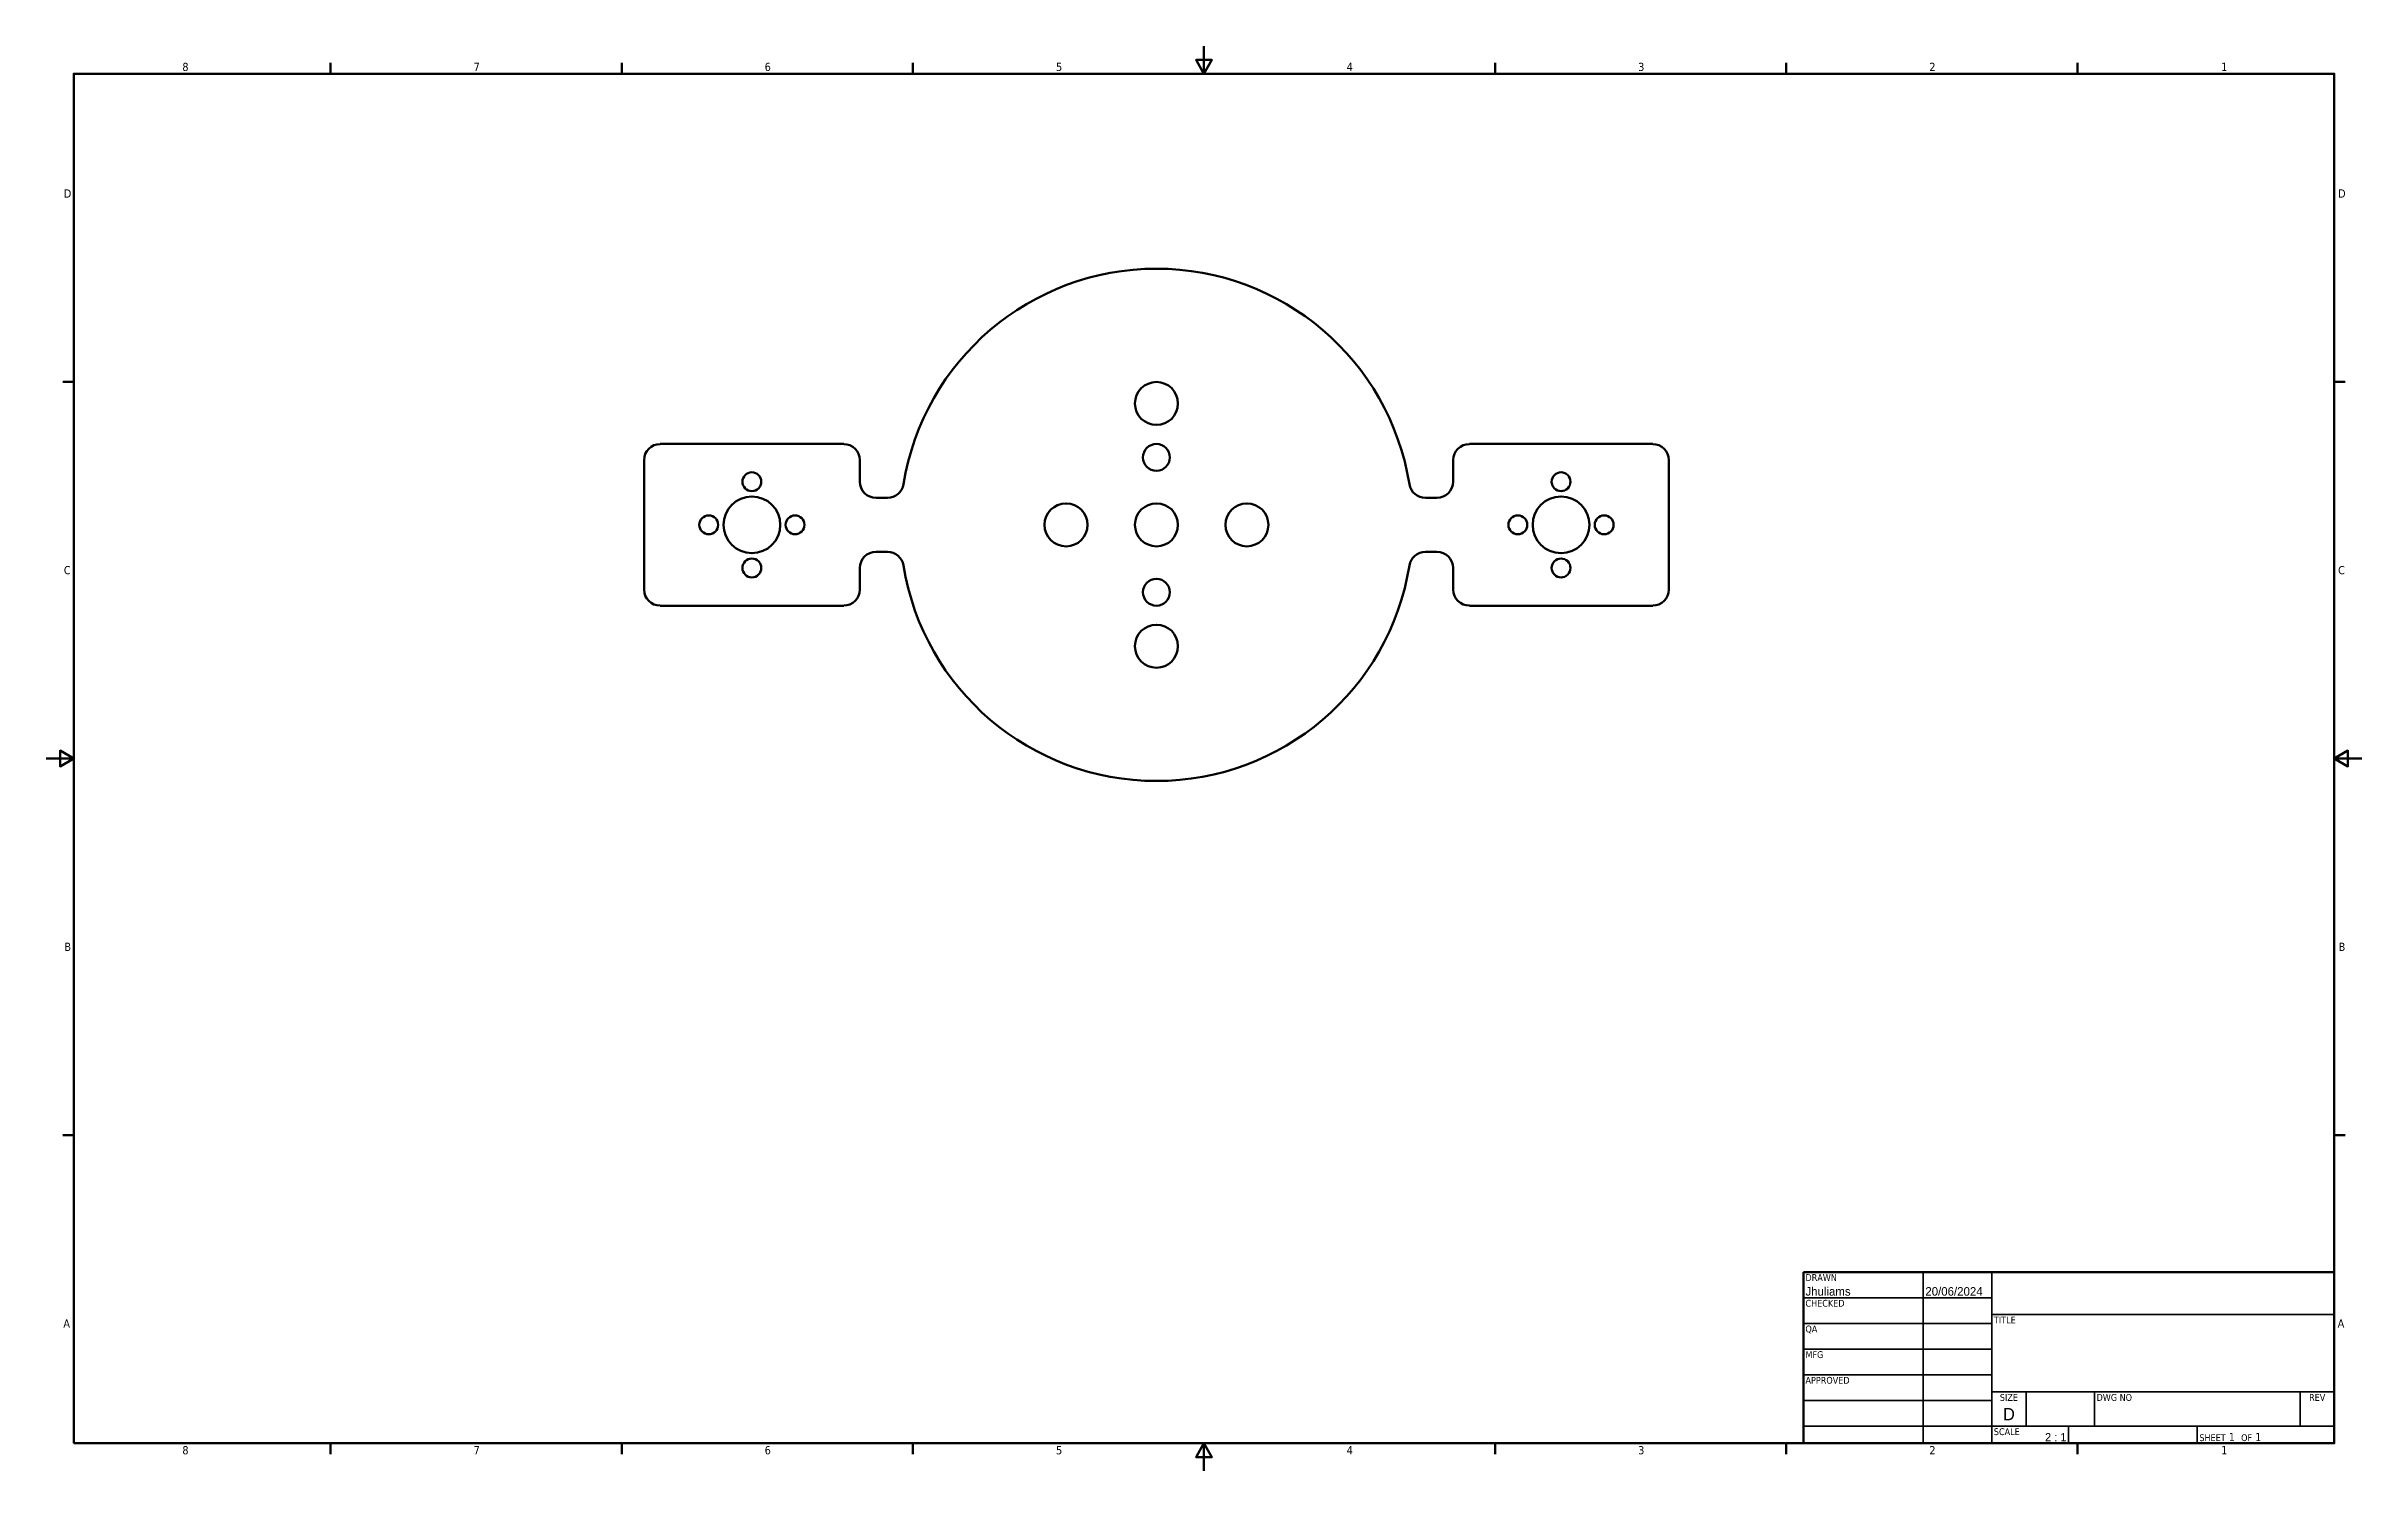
# Paper-space layout 'Sheet_1' of a CAD drawing. Header units: inches. Extents: x 0.1 to 17, y 0.3 to 10.7.
import ezdxf
from ezdxf.enums import TextEntityAlignment as Align

# ---------------------------------------------------------------- set-up
doc = ezdxf.new("R2018")
doc.units = ezdxf.units.IN
doc.header["$LTSCALE"] = 0.5
doc.header["$MEASUREMENT"] = 0
for name, color, linetype, lineweight in [('Border (ANSI)', 7, 'Continuous', 70), ('Title (ANSI)', 7, 'Continuous', 50), ('Visible (ANSI)', 7, 'Continuous', 50)]:
    doc.layers.add(name, color=color, linetype=linetype, lineweight=lineweight)
doc.styles.add('Note Text (ANSI)', font='tahoma.ttf')
doc.styles.add('Text Style30', font='tahoma.ttf')
doc.styles.add('Text Style38', font='tahoma.ttf')
doc.styles.add('Text Style39', font='tahoma.ttf')

# ---------------------------------------------------------------- blocks, each defined once
blk = doc.blocks.new('Borders Default Border')
at = {"layer": 'Border (ANSI)'}
for p, q in [((4.25, 21), (4.25, 21.16)), ((8.5, 21), (8.5, 21.16)), ((12.75, 21), (12.75, 21.16)), ((21.25, 21), (21.25, 21.16)), ((25.5, 21), (25.5, 21.16)), ((29.75, 21), (29.75, 21.16)), ((0.5, 16.5), (0.34, 16.5)), ((33.5, 16.5), (33.66, 16.5)), ((0.5, 5.5), (0.34, 5.5)), ((33.5, 5.5), (33.66, 5.5)), ((4.25, 1), (4.25, 0.84)), ((8.5, 1), (8.5, 0.84)), ((12.75, 1), (12.75, 0.84)), ((21.25, 1), (21.25, 0.84)), ((25.5, 1), (25.5, 0.84)), ((29.75, 1), (29.75, 0.84))]:
    blk.add_line(p, q, dxfattribs=at)
at = {"layer": 'Border (ANSI)', "flags": 128}
for points in [[(17, 21.4), (17, 21), (16.885, 21.2), (17.115, 21.2), (17, 21)], [(0.5, 1), (0.5, 21), (33.5, 21), (33.5, 1), (0.5, 1)], [(0.1, 11), (0.5, 11), (0.3, 11.115), (0.3, 10.885), (0.5, 11)], [(33.9, 11), (33.5, 11), (33.7, 11.115), (33.7, 10.885), (33.5, 11)], [(17, 0.6), (17, 1), (16.885, 0.8), (17.115, 0.8), (17, 1)]]:
    blk.add_lwpolyline(points, dxfattribs=at)
at = {"layer": 'Border (ANSI)', "char_height": 0.12, "attachment_point": 7, "style": 'Note Text (ANSI)'}
for s, insert in [('8', (2.086, 21.037)), ('7', (6.338, 21.04)), ('6', (10.587, 21.037)), ('5', (14.84, 21.037)), ('4', (19.083, 21.04)), ('3', (23.338, 21.037)), ('2', (27.589, 21.04)), ('1', (31.848, 21.04)), ('D', (0.356, 19.19)), ('D', (33.556, 19.19)), ('C', (0.356, 13.688)), ('C', (33.556, 13.688)), ('B', (0.363, 8.19)), ('B', (33.563, 8.19)), ('A', (0.349, 2.69)), ('A', (33.549, 2.69)), ('8', (2.086, 0.837)), ('7', (6.338, 0.84)), ('6', (10.587, 0.837)), ('5', (14.84, 0.837)), ('4', (19.083, 0.84)), ('3', (23.338, 0.837)), ('2', (27.589, 0.84)), ('1', (31.848, 0.84))]:
    blk.add_mtext(s, dxfattribs=dict(at, insert=insert))
blk = doc.blocks.new('Title Blocks ANSI - Large')
at = {"layer": 'Title (ANSI)'}
for p, q in [((5, 7.45), (5, 4.95)), ((12.75, 7.45), (5, 7.45)), ((12.75, 4.95), (12.75, 7.45)), ((5, 4.95), (12.75, 4.95))]:
    blk.add_line(p, q, dxfattribs=at)
at = {"layer": 'Title (ANSI)', "lineweight": 35}
for p, q in [((6.75, 4.95), (6.75, 7.45)), ((7.75, 4.95), (7.75, 7.45)), ((5, 7.075), (7.75, 7.075)), ((7.75, 6.83), (12.75, 6.83)), ((5, 6.7), (7.75, 6.7)), ((5, 6.325), (7.75, 6.325)), ((5, 5.95), (7.75, 5.95)), ((5, 5.575), (7.75, 5.575)), ((12.75, 5.7), (7.75, 5.7)), ((8.25, 5.2), (8.25, 5.7)), ((9.25, 5.2), (9.25, 5.7)), ((12.25, 5.2), (12.25, 5.7)), ((7.75, 5.2), (5, 5.2)), ((12.75, 5.2), (7.75, 5.2)), ((8.87, 5.2), (8.87, 4.95)), ((10.75, 5.2), (10.75, 4.95))]:
    blk.add_line(p, q, dxfattribs=at)
at = {"layer": 'Title (ANSI)', "style": 'Text Style38'}
for s, p in [('DRAWN', (5.03, 7.42)), ('CHECKED', (5.03, 7.045)), ('TITLE', (7.78, 6.8)), ('QA', (5.03, 6.67)), ('MFG', (5.03, 6.295)), ('APPROVED', (5.03, 5.92)), ('DWG NO', (9.28, 5.67)), ('SCALE', (7.78, 5.17))]:
    blk.add_text(s, height=0.1, dxfattribs=at).set_placement(p, align=Align.TOP_LEFT)
for s, p in [('SIZE', (8, 5.67)), ('REV', (12.5, 5.67))]:
    blk.add_text(s, height=0.1, dxfattribs=at).set_placement(p, align=Align.TOP_CENTER)
at = {"layer": 'Title (ANSI)', "insert": (10.78, 4.98), "char_height": 0.12, "attachment_point": 7, "style": 'Note Text (ANSI)'}
blk.add_mtext('\\fTahoma|b0|i0;{\\H0.1000;SHEET}\\fTahoma|b0|i0;{\\H0.1200; 1  }\\fTahoma|b0|i0;{\\H0.1000;OF}\\fTahoma|b0|i0;{\\H0.1200; 1 }', dxfattribs=at)
at = {"layer": 'Title (ANSI)'}
for tag, height, style, p in [('AUTHOR', 0.125, 'Text Style39', (5.03, 7.105)), ('CREATION_DATE', 0.125, 'Text Style39', (6.78, 7.105)), ('CHECKED_BY', 0.125, 'Text Style39', (5.03, 6.73)), ('CHECKED_DATE', 0.125, 'Text Style39', (6.78, 6.73)), ('MFG_APPROVED_BY', 0.125, 'Text Style39', (5.03, 5.98)), ('MFG_APPROVED_DATE', 0.125, 'Text Style39', (6.78, 5.98)), ('ENG_APPROVED_BY', 0.125, 'Text Style39', (5.03, 5.605)), ('ENG_APPROVAL_DATE', 0.125, 'Text Style39', (6.78, 5.605)), ('PART_NUMBER', 0.18, 'Text Style30', (9.28, 5.23))]:
    blk.add_attdef(tag, text='', height=height, dxfattribs=dict(at, style=style)).set_placement(p, align=Align.BOTTOM_LEFT)
for tag, height, style, p in [('COMPANY', 0.125, 'Text Style39', (10.25, 7.14)), ('Sheet_Size', 0.18, 'Text Style30', (8, 5.375)), ('REVISION_NUMBER', 0.125, 'Text Style39', (12.5, 5.375))]:
    blk.add_attdef(tag, text='', height=height, dxfattribs=dict(at, style=style)).set_placement(p, align=Align.MIDDLE_CENTER)
at = {"layer": 'Title (ANSI)', "style": 'Text Style30'}
blk.add_attdef('TITLE', text='', height=0.18, dxfattribs=at).set_placement((7.78, 6.223), align=Align.MIDDLE_LEFT)
at = {"layer": 'Title (ANSI)', "style": 'Note Text (ANSI)'}
blk.add_attdef('Initial_View_Scale', text='', height=0.12, dxfattribs=at).set_placement((8.84, 4.98), align=Align.BOTTOM_RIGHT)

psp = doc.layouts.new('Sheet_1')

# ---------------------------------------------------------------- linework, layer by layer
at = {"layer": 'Visible (ANSI)'}
for p, q in [((5.87, 7.797), (4.531, 7.797)), ((11.775, 7.797), (10.437, 7.797)), ((4.413, 7.678), (4.413, 6.734)), ((5.988, 7.521), (5.988, 7.678)), ((10.318, 7.678), (10.318, 7.521)), ((11.893, 6.734), (11.893, 7.678)), ((6.19, 7.403), (6.106, 7.403)), ((10.2, 7.403), (10.116, 7.403)), ((6.106, 7.009), (6.19, 7.009)), ((10.116, 7.009), (10.2, 7.009)), ((5.988, 6.734), (5.988, 6.891)), ((10.318, 6.891), (10.318, 6.734)), ((4.531, 6.615), (5.87, 6.615)), ((10.437, 6.615), (11.775, 6.615))]:
    psp.add_line(p, q, dxfattribs=at)
for centre, radius in [((8.153, 8.092), 0.157), ((8.153, 7.698), 0.0984), ((5.2, 7.521), 0.0689), ((11.106, 7.521), 0.0689), ((4.885, 7.206), 0.0689), ((5.2, 7.206), 0.207), ((5.515, 7.206), 0.0689), ((7.493, 7.206), 0.157), ((8.153, 7.206), 0.157), ((8.813, 7.206), 0.157), ((10.791, 7.206), 0.0689), ((11.106, 7.206), 0.207), ((11.421, 7.206), 0.0689), ((5.2, 6.891), 0.0689), ((11.106, 6.891), 0.0689), ((8.153, 6.714), 0.0984), ((8.153, 6.32), 0.157)]:
    psp.add_circle(centre, radius, dxfattribs=at)
for centre, radius, start, end in [((8.153, 7.206), 1.87, 9.115, 170.885), ((4.531, 7.678), 0.118, 90, 180), ((5.87, 7.678), 0.118, 0, 90), ((10.437, 7.678), 0.118, 90, 180), ((11.775, 7.678), 0.118, 0, 90), ((6.106, 7.521), 0.118, 180, 270), ((6.19, 7.521), 0.118, 270, 350.885), ((10.116, 7.521), 0.118, 189.115, 270), ((10.2, 7.521), 0.118, 270, 0), ((6.106, 6.891), 0.118, 90, 180), ((6.19, 6.891), 0.118, 9.115, 90), ((10.116, 6.891), 0.118, 90, 170.885), ((10.2, 6.891), 0.118, 0, 90), ((8.153, 7.206), 1.87, 189.115, 350.885), ((4.531, 6.734), 0.118, 180, 270), ((5.87, 6.734), 0.118, 270, 0), ((10.437, 6.734), 0.118, 180, 270), ((11.775, 6.734), 0.118, 270, 0)]:
    psp.add_arc(centre, radius, start, end, dxfattribs=at)

# ---------------------------------------------------------------- block references
at = {"xscale": 0.5, "yscale": 0.5, "zscale": 0.5}
psp.add_blockref('Borders Default Border', (0, 0), dxfattribs=at)
ref = psp.add_blockref('Title Blocks ANSI - Large', (10.375, -1.975), dxfattribs=dict(xscale=0.5, yscale=0.5, zscale=0.5))
lines = psp.add_mtext('Jhuliams', dxfattribs={"layer": 'Title (ANSI)', "insert": (12.89, 1.577), "char_height": 0.0625, "attachment_point": 7, "style": 'Text Style39'})
ref.add_attrib('AUTHOR', '', (12.89, 1.577)).embed_mtext(lines)
lines = psp.add_mtext('20/06/2024', dxfattribs={"layer": 'Title (ANSI)', "insert": (13.765, 1.577), "char_height": 0.0625, "attachment_point": 7, "style": 'Text Style39'})
ref.add_attrib('CREATION_DATE', '', (13.765, 1.577)).embed_mtext(lines)
lines = psp.add_mtext('D', dxfattribs={"layer": 'Title (ANSI)', "insert": (14.375, 0.713), "char_height": 0.09, "width": 0.25, "attachment_point": 5, "style": 'Text Style30'})
ref.add_attrib('Sheet_Size', '', (14.375, 0.713)).embed_mtext(lines)
lines = psp.add_mtext('2 : 1', dxfattribs={"layer": 'Title (ANSI)', "insert": (14.795, 0.515), "char_height": 0.06, "attachment_point": 9, "style": 'Note Text (ANSI)'})
ref.add_attrib('Initial_View_Scale', '', (14.795, 0.515)).embed_mtext(lines)

doc.saveas('drawing.dxf')
